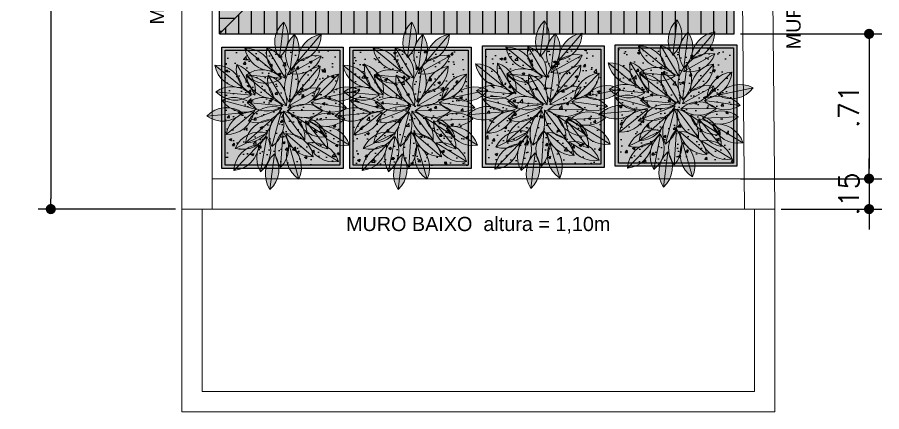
# Model space of a CAD drawing. Header units: millimetres. Extents: x -4763 to 645, y -25 to 217.
# Drawn here: x -38.91 to -34.637, y 45.941 to 47.888 of the extents above; entities that cross this region are included whole.
import ezdxf

# ---------------------------------------------------------------- set-up
doc = ezdxf.new("R2010")
doc.units = ezdxf.units.MM
doc.header["$LTSCALE"] = 0.5
doc.header["$PDMODE"] = 3
for name, color, linetype in [('AI-Hatch mob', 254, 'Continuous'), ('AI-Mob', 2, 'Continuous'), ('AI-Paisagismo', 95, 'Continuous'), ('AI-Produção', 1, 'Continuous')]:
    doc.layers.add(name, color=color, linetype=linetype)
for name, color, linetype, lineweight in [('Alvenaria-baixa', 3, 'Continuous', 20), ('ARQ cota externa', 1, 'Continuous', 15), ('ARQ VISTA 1', 1, 'Continuous', 15)]:
    doc.layers.add(name, color=color, linetype=linetype, lineweight=lineweight)
doc.styles.add('arial 7', font='arial.ttf', dxfattribs={"height": 0.07})
doc.styles.add('RS50', font='romans.shx', dxfattribs={"height": 0.1})
doc.dimstyles.new('Cota 50', dxfattribs={"dimscale": 0.05, "dimtxt": 0.1, "dimasz": 1, "dimexe": 1.25, "dimexo": 0.625, "dimgap": 1, "dimtad": 1, "dimzin": 4, "dimdsep": 46, "dimtxsty": 'RS50', "dimblk": 'DOT', "dimcen": 0.1, "dimclrd": 256, "dimclre": 256, "dimclrt": 256, "dimadec": 0, "dimazin": 0, "dimtfac": 1, "dimtix": 1, "dimtmove": 0, "dimatfit": 3, "dimldrblk": 'DOT', "dimfxl": 1.25, "dimarcsym": 0})

# ---------------------------------------------------------------- blocks, each defined once
blk = doc.blocks.new('*U67')
at = {"layer": 'AI-Hatch mob'}
h = blk.add_hatch(color=254, dxfattribs=at)
h.paths.add_polyline_path([(0.8, 0.8), (0, 0), (0, 2.4123), (0.8, 2.4123)])
h.paths.add_polyline_path([(0, 0), (2.5453, 0), (2.5453, 0.8), (0.8, 0.8)])
at = {"layer": 'AI-Hatch mob', "true_color": 0xa79e70}
h = blk.add_hatch(dxfattribs=at)
h.set_pattern_fill('ANSI31', color=33, scale=0.02, angle=135, style=0)
h.set_pattern_definition([(180, (0, -2.027704), (-7e-18, -0.0635), [])])
h.paths.add_polyline_path([(0.8, 0.8), (0, 0), (0, 2.4123), (0.8, 2.4123)])
h = blk.add_hatch(dxfattribs=at)
h.set_pattern_fill('ANSI31', color=33, scale=0.02, angle=45, style=0)
h.set_pattern_definition([(90, (-0.7947, 0), (-0.0635, 7e-18), [])])
h.paths.add_polyline_path([(0, 0), (2.5453, 0), (2.5453, 0.8), (0.8, 0.8)])
for points in [[(0.8, 0.8), (0, 0), (0, 2.4123), (0.8, 2.4123)], [(0, 0), (2.5453, 0), (2.5453, 0.8), (0.8, 0.8)]]:
    blk.add_lwpolyline(points, close=True)
blk = doc.blocks.new('VASO QUADRADO 50CM - FOLHAGEM - PLANTA')
at = {"layer": 'AI-Hatch mob', "ltscale": 3, "true_color": 0xd9c8a0}
h = blk.add_hatch(color=9, dxfattribs=at)
h.dxf.hatch_style = 1
h.paths.add_polyline_path([(0, 0), (0.5, 0), (0.5, -0.5), (0, -0.5)])
h.paths.add_polyline_path([(0.0133, -0.0133), (0.4867, -0.0133), (0.4867, -0.4867), (0.0133, -0.4867)], flags=16)
at = {"layer": 'AI-Hatch mob', "ltscale": 3}
h = blk.add_hatch(color=255, dxfattribs=at)
h.dxf.hatch_style = 1
h.paths.add_polyline_path([(0.0133, -0.0133), (0.4867, -0.0133), (0.4867, -0.4867), (0.0133, -0.4867)])
at = {"layer": 'AI-Hatch mob', "ltscale": 3, "true_color": 0xa0784b}
h = blk.add_hatch(dxfattribs=at)
h.set_pattern_fill('AR-CONC,_O', color=35, scale=0.0006)
h.set_pattern_definition([(50, (0.01333, -0.48667), (0.109311, -0.009563), [0.01143, -0.12573]), (355, (0.01333, -0.48667), (-0.021146, 0.114634), [0.009144, -0.100584]), (100.451, (0.02244, -0.48746), (0.088166, 0.10507), [0.009714, -0.106854]), (46.184, (0.01333, -0.45619), (0.162647, -0.025225), [0.017145, -0.188595]), (96.636, (0.02689, -0.45829), (0.142443, 0.148455), [0.01457, -0.16028]), (351.184, (0.01333, -0.45619), (0.142443, 0.148455), [0.013716, -0.150876]), (21, (0.02857, -0.46381), (0.090969, -0.061359), [0.01143, -0.12573]), (326, (0.02857, -0.46381), (0.037081, 0.110513), [0.009144, -0.100584]), (71.451, (0.03615, -0.46892), (0.12805, 0.049154), [0.009714, -0.106854]), (37.5, (0.013333, -0.486667), (0.0018532, 0.050733), [0, -0.099365, 0, -0.102108, 0, -0.100965]), (7.5, (0.013333, -0.486667), (0.040092, 0.0601083), [0, -0.058217, 0, -0.097079, 0, -0.038481]), (327.5, (-0.02065, -0.486667), (0.0813544, -0.0034372), [0, -0.0381, 0, -0.118872, 0, -0.157734]), (317.5, (-0.03589, -0.48667), (0.0888775, 0.015256), [0, -0.04953, 0, -0.078943, 0, -0.112014])])
h.paths.add_polyline_path([(0.0133, -0.0133), (0.4867, -0.0133), (0.4867, -0.4867), (0.0133, -0.4867)])
at = {"layer": 'AI-Paisagismo', "ltscale": 0.2, "true_color": 0xbad0ae}
h = blk.add_hatch(color=9, dxfattribs=at)
h.paths.add_polyline_path([(0.3832, -0.3935, -0.100924), (0.4262, -0.406), (0.3967, -0.3692, -0.107227), (0.3527, -0.351, 0.118109)])
h.paths.add_polyline_path([(0.3967, -0.3692), (0.3589, -0.3222), (0.3445, -0.3129, 0.087525), (0.3527, -0.351, 0.107227)])
h.paths.add_polyline_path([(0.3589, -0.3222), (0.3967, -0.3692, 0.064546), (0.4255, -0.3707, -0.032948), (0.416, -0.3594)])
h.paths.add_polyline_path([(0.4262, -0.406, -0.027539), (0.4368, -0.4124, 0.086339), (0.4294, -0.3746, -0.012349), (0.4255, -0.3707, -0.064546), (0.3967, -0.3692)])
h.paths.add_polyline_path([(0.3445, -0.3044), (0.3589, -0.3222), (0.416, -0.3594, -0.066451), (0.4018, -0.3333, 0.145969)])
h.paths.add_polyline_path([(0.416, -0.3594), (0.4255, -0.3656, 0.089851), (0.4018, -0.3333, 0.066451)], flags=17)
h.paths.add_polyline_path([(0.4477, -0.1851, -0.037664), (0.4349, -0.196, 0.035548), (0.4244, -0.208), (0.5685, -0.1776, 0.292569)])
h.paths.add_polyline_path([(0.4807, -0.1121, 0.246734), (0.3925, -0.1679, -0.029114), (0.4054, -0.1698, -0.113678), (0.3781, -0.2122, 0.011443), (0.3777, -0.2173)])
h.paths.add_polyline_path([(0.2775, -0.2267, 0.13858), (0.3101, -0.1751, -0.037664), (0.3136, -0.1586, 0.105439), (0.3102, -0.1119, -0.041246), (0.2917, -0.1113)])
h.paths.add_polyline_path([(0.2596, -0.1808, -0.057882), (0.2664, -0.2058, 0.052734), (0.2775, -0.2267), (0.2917, -0.1113, -0.023279), (0.2814, -0.1096, -0.066795), (0.2952, -0.0831), (0.2955, -0.0805, 0.000892), (0.2952, -0.0808, -0.0418), (0.2824, -0.0945, 0.207539)])
h.paths.add_polyline_path([(0.1905, -0.1161, -0.049357), (0.2107, -0.125), (0.2466, -0.1284, 0.13858), (0.194, -0.0973, -0.037664), (0.1774, -0.0942, 0.149564), (0.1129, -0.1066, -0.027478), (0.1203, -0.1165), (0.1895, -0.123, -0.015627)])
h.paths.add_polyline_path([(0.2296, -0.1384, -0.050359), (0.2084, -0.1461), (0.266, -0.2425, 0.082276), (0.2664, -0.2058, -0.057882), (0.2596, -0.1808, 0.117388)])
h.paths.add_polyline_path([(-0.0291, -0.0744), (0.0854, -0.1671, 0.013297), (0.0842, -0.1613, -0.112104), (0.0625, -0.1165, 0.237174)])
h.paths.add_polyline_path([(0.122, -0.1976, 0.13858), (0.0694, -0.1665, -0.037664), (0.0528, -0.1635, 0.184508), (-0.0246, -0.1839)])
h.paths.add_polyline_path([(0.08, -0.2673, 0.145969), (0.1433, -0.2568), (0.001, -0.2188, 0.101569), (0.0333, -0.2504, -0.112104)])
h.paths.add_polyline_path([(0.1324, -0.267, 0.13858), (0.0731, -0.2814, -0.037664), (0.0591, -0.2908, 0.184508), (0.0178, -0.3594)])
h.paths.add_polyline_path([(0.1525, -0.402, 0.013297), (0.1465, -0.4027, -0.112104), (0.1001, -0.4202, 0.237174), (0.0499, -0.5077)])
h.paths.add_polyline_path([(0.1593, -0.5131, 0.373899), (0.1861, -0.3683)])
h.paths.add_polyline_path([(0.2338, -0.4819, -0.081539), (0.2213, -0.4477, 0.020331), (0.2165, -0.44), (0.1985, -0.5861, 0.261869)])
h.paths.add_polyline_path([(0.2552, 0.1026), (0.2379, -0.0378, -0.00833), (0.2402, -0.0407, 0.363417)])
h.paths.add_polyline_path([(0.3183, -0.0266, -0.037664), (0.3147, -0.0431, 0.035548), (0.3137, -0.059), (0.4097, 0.0526, 0.292569)])
h.paths.add_polyline_path([(0.2444, -0.2665), (0.2064, -0.4088, 0.052926), (0.2245, -0.3935, -0.116314), (0.2507, -0.3492, 0.191422)])
h = blk.add_hatch(color=9, dxfattribs=at)
h.paths.add_polyline_path([(0.2668, -0.4568, -0.112104), (0.2746, -0.4077, 0.145969), (0.2523, -0.3475), (0.242, -0.4944, 0.101569)])
h.paths.add_polyline_path([(0.2746, -0.4077, 0.112104), (0.2668, -0.4568, 0.112104)])
h.paths.add_polyline_path([(0.1819, -0.2081, -0.037664), (0.1985, -0.2112, 0.035548), (0.2144, -0.2118), (0.1342, -0.1467, -0.087651), (0.1384, -0.1856, 0.110582)])
h.paths.add_polyline_path([(0.2144, -0.2118, 0.013297), (0.2133, -0.2059, -0.112104), (0.1916, -0.1612, 0.035794), (0.1807, -0.1494, -0.11517), (0.1311, -0.1376, -0.021504), (0.1342, -0.1467)])
h.paths.add_polyline_path([(0.1807, -0.1494, 0.147191), (0.1228, -0.1206, -0.042163), (0.1311, -0.1376, 0.11517)])
h.paths.add_polyline_path([(0.1384, -0.1856, 0.087651), (0.1342, -0.1467), (0.1, -0.1191, 0.176284)])
h.paths.add_polyline_path([(0.1342, -0.1467, 0.021504), (0.1311, -0.1376, -0.072842), (0.1044, -0.119, 0.009714), (0.1, -0.1191)], flags=17)
h.paths.add_polyline_path([(0.1311, -0.1376, 0.042163), (0.1228, -0.1206, 0.04126), (0.1044, -0.119, 0.072842)], flags=16)
h.paths.add_polyline_path([(0.4165, -0.2616, 0.000542), (0.4163, -0.2614, -0.092666), (0.3805, -0.241, 0.082722), (0.3442, -0.2348, -0.102665), (0.2995, -0.2439, 0.080192), (0.2693, -0.2631)])
h.paths.add_polyline_path([(0.5138, -0.2498), (0.3681, -0.2287, 0.039127), (0.3805, -0.241, -0.092666), (0.4163, -0.2614, 0.23024)])
h.paths.add_polyline_path([(0.3442, -0.2348, 0.091661), (0.3781, -0.2122, -0.073166), (0.3862, -0.1805), (0.2768, -0.2416, 0.050945), (0.2995, -0.2439, -0.102665)])
h.paths.add_polyline_path([(0.5064, -0.2959, 0.351124), (0.3661, -0.2966, -0.02721), (0.3772, -0.3018)])
h.paths.add_polyline_path([(0.5259, -0.4037), (0.4177, -0.3385, -0.077877), (0.4323, -0.37, -0.010134), (0.4278, -0.3705, -0.009879), (0.4294, -0.3746, 0.237174)])
h.paths.add_polyline_path([(0.5064, -0.2959), (0.3772, -0.3018, -0.083912), (0.4068, -0.3246, 0.020047), (0.4157, -0.3261, -0.037664), (0.4325, -0.3268, 0.184508)])
h.paths.add_polyline_path([(0.4477, -0.1851, 0.184508), (0.4807, -0.1121), (0.3777, -0.2173, 0.13858), (0.4349, -0.196, -0.037664)])
h.paths.add_polyline_path([(0.2821, -0.0948), (0.3002, 0.0514, 0.373899)])
h.paths.add_polyline_path([(0.2396, -0.2495, 0.0303), (0.2511, -0.2422), (0.1175, -0.2297, -0.076843), (0.1415, -0.2542, 0.032497), (0.1552, -0.2591, -0.196395)])
h.paths.add_polyline_path([(0.1459, -0.4341, -0.037664), (0.1505, -0.4178, 0.035548), (0.1525, -0.402), (0.0499, -0.5077, 0.292569)])
h.paths.add_polyline_path([(0.1861, -0.3683, 0.13858), (0.1505, -0.4178, -0.037664), (0.1459, -0.4341, 0.184508), (0.1593, -0.5131)])
h.paths.add_polyline_path([(0.2338, -0.4819, 0.033376), (0.242, -0.4944), (0.2523, -0.3475, 0.005161), (0.2507, -0.3492, -0.116314), (0.2245, -0.3935, 0.122739), (0.2213, -0.4477, -0.081539)])
h.paths.add_polyline_path([(0.2966, -0.3605, -0.098961), (0.3357, -0.3806, 0.015851), (0.3426, -0.3823), (0.2544, -0.2644, 0.248234)])
h.paths.add_polyline_path([(0.3768, -0.4514), (0.2644, -0.3563, 0.13858), (0.2897, -0.4118, -0.037664), (0.3016, -0.4238, 0.184508)])
h.paths.add_polyline_path([(0.3179, -0.5437), (0.277, -0.4022, 0.013297), (0.2746, -0.4077, -0.112104), (0.2668, -0.4568, 0.237174)])
h.paths.add_polyline_path([(0.0883, -0.214, 0.084119), (0.122, -0.1976), (-0.0246, -0.1839, 0.116397), (0.0186, -0.212, -0.159337)])
h.paths.add_polyline_path([(0.1369, -0.1979, 0.027658), (0.1384, -0.1856, -0.176284), (0.1, -0.1191, -0.009714), (0.1044, -0.119, -0.013792), (0.1, -0.1146, -0.034005), (0.1129, -0.1066, 0.141882), (0.0614, -0.0714)])
h.paths.add_polyline_path([(0.4097, 0.0526), (0.3137, -0.059, 0.013297), (0.3195, -0.058, -0.112104), (0.3649, -0.0377, 0.237174)])
h.paths.add_polyline_path([(0.2693, -0.2631, 0.13858), (0.3248, -0.2886, -0.037664), (0.3416, -0.2899, 0.184508), (0.4165, -0.2616)])
h.paths.add_polyline_path([(0.4051, -0.0793, 0.078558), (0.3716, -0.0897, -0.045693), (0.3541, -0.1004, 0.161962), (0.3136, -0.1586, -0.037664), (0.3101, -0.1751, 0.035548), (0.309, -0.191)])
h.paths.add_polyline_path([(0.2281, -0.0272, -0.032175), (0.2379, -0.0378), (0.2552, 0.1026, 0.327072)])
h.paths.add_polyline_path([(0.2088, -0.092, 0.145969), (0.2615, -0.1286), (0.186, -0.0022, 0.101569), (0.1871, -0.0473, -0.112104)])
h.paths.add_polyline_path([(0.0528, -0.1635, -0.037664), (0.0694, -0.1665, 0.035548), (0.0854, -0.1671), (-0.0291, -0.0744, 0.292569)])
h.paths.add_polyline_path([(0.1992, -0.329, 0.184508), (0.2064, -0.4088), (0.2444, -0.2665, 0.13858), (0.205, -0.3131, -0.037664)])
h.paths.add_polyline_path([(0.2133, -0.2059, 0.145969), (0.266, -0.2425), (0.2084, -0.1461, -0.042676), (0.1895, -0.1491, 0.027376), (0.1916, -0.1612, -0.112104)])
h.paths.add_polyline_path([(0.1895, -0.1491, 0.042676), (0.2084, -0.1461), (0.1949, -0.1235), (0.1895, -0.123, 0.058293)])
h.paths.add_polyline_path([(0.1985, -0.5861), (0.2165, -0.44, 0.373899)])
h.paths.add_polyline_path([(0.0178, -0.3594, 0.26673), (0.1167, -0.3074, -0.016018), (0.1099, -0.3052, -0.075418), (0.1299, -0.2781, 0.02535), (0.1324, -0.267)])
h.paths.add_polyline_path([(0.5685, -0.1776), (0.4244, -0.208, 0.013297), (0.4297, -0.2108, -0.112104), (0.4781, -0.2222, 0.237174)])
h.paths.add_polyline_path([(0.4807, -0.4708), (0.3546, -0.3948, 0.024471), (0.3585, -0.4051, -0.047495), (0.3688, -0.4237, 0.293931)])
at = {"layer": 'AI-Paisagismo', "ltscale": 0.2, "true_color": 0x8ba362}
h = blk.add_hatch(color=65, dxfattribs=at)
h.paths.add_polyline_path([(0.2472, -0.2519, 0.017778), (0.2396, -0.2495, -0.196395), (0.1552, -0.2591, 0.070946), (0.1299, -0.2781, -0.055525), (0.1204, -0.3011)])
h.paths.add_polyline_path([(0.2396, -0.2495, 0.196395), (0.1552, -0.2591, 0.196395)])
h.paths.add_polyline_path([(0.1204, -0.3011, 0.055525), (0.1299, -0.2781, 0.075418), (0.1099, -0.3052)])
h.paths.add_polyline_path([(0.1488, -0.3499, 0.09614), (0.1076, -0.3615, 0.07807), (0.0977, -0.3948)])
h.paths.add_polyline_path([(0.1369, -0.1979), (0.0614, -0.0714, 0.101569), (0.0625, -0.1165, -0.112104), (0.0842, -0.1613, 0.145969)])
h.paths.add_polyline_path([(0.0842, -0.1613, 0.112104), (0.0625, -0.1165, 0.112104)], flags=17)
h.paths.add_polyline_path([(0.1774, -0.0942, -0.037664), (0.194, -0.0973, 0.035548), (0.21, -0.0979), (0.0956, -0.0052, 0.292569)])
h.paths.add_polyline_path([(0.5259, -0.4037, 0.292569), (0.4325, -0.3268, -0.037664), (0.4157, -0.3261, 0.016032), (0.4085, -0.3265, -0.033593), (0.4177, -0.3385)])
h.paths.add_polyline_path([(0.0849, -0.2707, 0.013297), (0.08, -0.2673, -0.112104), (0.0333, -0.2504, 0.237174), (-0.0617, -0.284)])
h.paths.add_polyline_path([(0.2511, -0.2422, 0.13858), (0.1985, -0.2112, -0.037664), (0.1819, -0.2081, 0.168768), (0.1101, -0.2247, -0.019831), (0.1175, -0.2297)])
h.paths.add_polyline_path([(0.2615, -0.1286, 0.210359), (0.2402, -0.0407, -0.009228), (0.2372, -0.0436, -0.041724), (0.2281, -0.0272, 0.110421), (0.186, -0.0022)])
h.paths.add_polyline_path([(0.3541, -0.1004, -0.045693), (0.3716, -0.0897, 0.146864), (0.41, -0.0379), (0.3046, -0.0967, -0.036073), (0.3102, -0.1119, 0.102179)])
h.paths.add_polyline_path([(0.3102, -0.1119, 0.036073), (0.3046, -0.0967), (0.2927, -0.1033), (0.2917, -0.1113, 0.041246)])
h.paths.add_polyline_path([(0.3046, -0.0967, 0.038366), (0.2963, -0.0817, 0.004087), (0.2952, -0.0831), (0.2927, -0.1033)])
h.paths.add_polyline_path([(0.2927, -0.1033), (0.2952, -0.0831, 0.066795), (0.2814, -0.1096)])
h.paths.add_polyline_path([(0.2917, -0.1113), (0.2927, -0.1033), (0.2814, -0.1096, 0.023279)])
h.paths.add_polyline_path([(0.4368, -0.4124, -0.015098), (0.4368, -0.4192, -0.134782), (0.3832, -0.3935, 0.063918), (0.3546, -0.3948), (0.4807, -0.4708, 0.167395)])
h.paths.add_polyline_path([(0.3357, -0.3806, -0.098961), (0.2966, -0.3605, 0.072737), (0.2644, -0.3563), (0.3768, -0.4514, 0.064427), (0.3688, -0.4237, -0.047495), (0.3585, -0.4051, 0.074899)])
h.paths.add_polyline_path([(0.3179, -0.5437, 0.292569), (0.3016, -0.4238, -0.037664), (0.2897, -0.4118, 0.035548), (0.277, -0.4022)])
h.paths.add_polyline_path([(0.3426, -0.3823, 0.101569), (0.3368, -0.3376, -0.112104), (0.3107, -0.2953, 0.145969), (0.2544, -0.2644)])
h.paths.add_polyline_path([(0.3862, -0.1805, -0.031435), (0.3925, -0.1679, 0.072241), (0.3603, -0.1696, -0.112104), (0.3149, -0.1899, 0.145969), (0.2768, -0.2416)])
h.paths.add_polyline_path([(0.4051, -0.0793), (0.309, -0.191, 0.013297), (0.3149, -0.1899, -0.112104), (0.3603, -0.1696, 0.237174)])
h.paths.add_polyline_path([(0.3195, -0.058, 0.074298), (0.2963, -0.0817, -0.038366), (0.3046, -0.0967), (0.41, -0.0379, 0.101569), (0.3649, -0.0377, -0.112104)])
h.paths.add_polyline_path([(0.2821, -0.0948, 0.000892), (0.2824, -0.0945, -0.0418), (0.2952, -0.0808, 0.095322), (0.3147, -0.0431, -0.037664), (0.3183, -0.0266, 0.184508), (0.3002, 0.0514)])
h.paths.add_polyline_path([(0.21, -0.0979, 0.013297), (0.2088, -0.092, -0.112104), (0.1871, -0.0473, 0.237174), (0.0956, -0.0052)])
h.paths.add_polyline_path([(0.1895, -0.123), (0.1203, -0.1165, -0.010676), (0.1228, -0.1206, -0.147191), (0.1807, -0.1494, 0.01957), (0.1895, -0.1491, -0.058293)])
h.paths.add_polyline_path([(0.1433, -0.2568, 0.007056), (0.1415, -0.2542, -0.101448), (0.1045, -0.2285, -0.015264), (0.1101, -0.2247, 0.054303), (0.0883, -0.214, -0.159337), (0.0186, -0.212, 0.041995), (0.001, -0.2188)])
h.paths.add_polyline_path([(0.0591, -0.2908, -0.037664), (0.0731, -0.2814, 0.035548), (0.0849, -0.2707), (-0.0617, -0.284, 0.292569)])
h.paths.add_polyline_path([(0.1204, -0.3011, -0.016331), (0.1167, -0.3074, 0.085412), (0.1546, -0.3116, -0.112104), (0.2023, -0.2977, 0.145969), (0.2472, -0.2519)])
h.paths.add_polyline_path([(0.055, -0.4173), (0.1019, -0.3947, -0.009389), (0.0977, -0.3948, -0.07807), (0.1076, -0.3615, 0.176242)])
h.paths.add_polyline_path([(0.1488, -0.3499, -0.080697), (0.1847, -0.3527, 0.062104), (0.1992, -0.329, -0.037664), (0.205, -0.3131, 0.035548), (0.2082, -0.2975)], flags=17)
h.paths.add_polyline_path([(0.1076, -0.3615, -0.09614), (0.1488, -0.3499), (0.2082, -0.2975, 0.013297), (0.2023, -0.2977, -0.112104), (0.1546, -0.3116, 0.156211)])
h.paths.add_polyline_path([(0.1815, -0.3564, 0.010904), (0.1847, -0.3527, 0.080697), (0.1488, -0.3499), (0.0977, -0.3948, 0.009389), (0.1019, -0.3947)])
h.paths.add_polyline_path([(0.1019, -0.3947, 0.205115), (0.1815, -0.3564)], flags=17)
h.paths.add_polyline_path([(0.1019, -0.3947), (0.055, -0.4173, 0.101569), (0.1001, -0.4202, -0.112104), (0.1465, -0.4027, 0.145969), (0.1877, -0.3535), (0.1815, -0.3564, -0.205115)])
h.paths.add_polyline_path([(0.3089, -0.2896, 0.013297), (0.3107, -0.2953, -0.112104), (0.3368, -0.3376, 0.046441), (0.3527, -0.351, -0.087525), (0.3445, -0.3129)])
h.paths.add_polyline_path([(0.3248, -0.2886, 0.035548), (0.3089, -0.2896), (0.3445, -0.3129, -0.018965), (0.3445, -0.3044, -0.145969), (0.4018, -0.3333, -0.013297), (0.3998, -0.3277, -0.019506), (0.4085, -0.3265, 0.005654), (0.4068, -0.3246, -0.118205), (0.3593, -0.3026, -0.020132), (0.3661, -0.2966, 0.056814), (0.3416, -0.2899, -0.037664)])
h.paths.add_polyline_path([(0.5138, -0.2498, 0.101569), (0.4781, -0.2222, -0.112104), (0.4297, -0.2108, 0.145969), (0.3681, -0.2287)])
for points in [[(0, 0), (0.5, 0), (0.5, -0.5), (0, -0.5), (0, 0)], [(0.0133, -0.0133), (0.4867, -0.0133), (0.4867, -0.4867), (0.0133, -0.4867), (0.0133, -0.0133)]]:
    blk.add_lwpolyline(points)
at = {"layer": 'AI-Paisagismo', "color": 67, "lineweight": 15, "ltscale": 0.2, "true_color": 0x6a7f57}
for p, q in [((0.2372, -0.0436), (0.2552, 0.1026)), ((0.2821, -0.0948), (0.3002, 0.0514)), ((0.3137, -0.059), (0.4097, 0.0526)), ((0.21, -0.0979), (0.0956, -0.0052)), ((0.2615, -0.1286), (0.186, -0.0022)), ((0.2814, -0.1096), (0.41, -0.0379)), ((0.0854, -0.1671), (-0.0291, -0.0744)), ((0.1369, -0.1979), (0.0614, -0.0714)), ((0.2775, -0.2267), (0.2955, -0.0805)), ((0.309, -0.191), (0.4051, -0.0793)), ((0.2466, -0.1284), (0.1, -0.1146)), ((0.2144, -0.2118), (0.1, -0.1191)), ((0.266, -0.2425), (0.1905, -0.1161)), ((0.3777, -0.2173), (0.4807, -0.1121)), ((0.2768, -0.2416), (0.4054, -0.1698)), ((0.4244, -0.208), (0.5685, -0.1776)), ((0.122, -0.1976), (-0.0246, -0.1839)), ((0.1433, -0.2568), (0.001, -0.2188)), ((0.2511, -0.2422), (0.1045, -0.2285)), ((0.3681, -0.2287), (0.5138, -0.2498)), ((0.0849, -0.2707), (-0.0617, -0.284)), ((0.1324, -0.267), (0.0178, -0.3594)), ((0.2472, -0.2519), (0.1099, -0.3052)), ((0.2444, -0.2665), (0.2064, -0.4088)), ((0.2544, -0.2644), (0.3426, -0.3823)), ((0.2693, -0.2631), (0.4165, -0.2616)), ((0.2082, -0.2975), (0.0977, -0.3948)), ((0.3089, -0.2896), (0.4323, -0.37)), ((0.3445, -0.3044), (0.4368, -0.4192)), ((0.3593, -0.3026), (0.5064, -0.2959)), ((0.1877, -0.3535), (0.055, -0.4173)), ((0.2523, -0.3475), (0.242, -0.4944)), ((0.3998, -0.3277), (0.5259, -0.4037)), ((0.1861, -0.3683), (0.1593, -0.5131)), ((0.2644, -0.3563), (0.3768, -0.4514)), ((0.1525, -0.402), (0.0499, -0.5077)), ((0.277, -0.4022), (0.3179, -0.5437)), ((0.3546, -0.3948), (0.4807, -0.4708)), ((0.1985, -0.5861), (0.2165, -0.44))]:
    blk.add_line(p, q, dxfattribs=at)
for centre, start, end in [((0.3303, 0.0192), 131.9729, 213.9758), ((0.1621, 0.0399), 311.9729, 33.9758), ((0.3752, -0.032), 131.9729, 213.9758), ((0.2071, -0.0113), 311.9729, 33.9758), ((0.2975, 0.052), 278.3008, 0.3037), ((0.4259, -0.0584), 98.3008, 180.3037), ((0.0994, -0.1174), 9.9875, 91.9904), ((0.2061, 0.0143), 189.9875, 271.9904), ((0.2965, -0.022), 169.8363, 251.8392), ((0.151, -0.1088), 349.8363, 71.8392), ((0.387, -0.1477), 78.1496, 160.1525), ((0.3045, 0.0002), 258.1496, 340.1525), ((-0.0252, -0.1866), 9.9875, 91.9904), ((0.0815, -0.055), 189.9875, 271.9904), ((0.1718, -0.0912), 169.8363, 251.8392), ((0.0264, -0.1781), 349.8363, 71.8392), ((0.1654, -0.2058), 43.6596, 125.6625), ((0.3706, -0.164), 131.9729, 213.9758), ((0.2024, -0.1432), 311.9729, 33.9758), ((0.2928, -0.0799), 278.3008, 0.3037), ((0.4213, -0.1904), 98.3008, 180.3037), ((0.1812, -0.0372), 223.6596, 305.6625), ((0.1039, -0.2312), 9.9875, 91.9904), ((0.2105, -0.0996), 189.9875, 271.9904), ((0.3009, -0.1359), 169.8363, 251.8392), ((0.1555, -0.2227), 349.8363, 71.8392), ((0.3687, -0.1054), 274.5836, 356.5865), ((0.4897, -0.224), 94.5836, 176.5865), ((0.0408, -0.2751), 43.6596, 125.6625), ((0.3823, -0.2797), 78.1496, 160.1525), ((0.2998, -0.1317), 258.1496, 340.1525), ((0.5139, -0.2757), 60.9115, 142.9144), ((0.479, -0.11), 240.9115, 322.9144), ((0.0566, -0.1064), 223.6596, 305.6625), ((0.0503, -0.3197), 34.0452, 116.0481), ((0.1699, -0.3197), 43.6596, 125.6625), ((0.4288, -0.323), 40.7603, 122.7632), ((0.094, -0.156), 214.0452, 296.0481), ((0.1856, -0.151), 223.6596, 305.6625), ((0.2092, -0.3575), 70.2015, 152.2044), ((0.3438, -0.347), 49.5987, 131.6016), ((0.4531, -0.1554), 220.7603, 302.7632), ((0.0193, -0.3617), 54.1964, 136.1993), ((0.0039, -0.193), 234.1964, 316.1993), ((0.1283, -0.3791), 87.8685, 169.8714), ((0.022, -0.2473), 267.8685, 349.8714), ((0.1479, -0.1996), 250.2015, 332.2044), ((0.3072, -0.3595), 124.0248, 206.0277), ((0.1436, -0.3158), 304.0248, 26.0277), ((0.3664, -0.2727), 175.7754, 257.7783), ((0.2307, -0.3741), 355.7754, 77.7783), ((0.342, -0.1777), 229.5987, 311.6016), ((0.4367, -0.3839), 51.5938, 133.5967), ((0.2089, -0.4098), 90.3527, 172.3556), ((0.097, -0.2826), 270.3527, 352.3556), ((0.3243, -0.4008), 15.9266, 97.9295), ((0.4168, -0.2588), 195.9266, 277.9295), ((0.4567, -0.3087), 177.7705, 259.7734), ((0.3246, -0.4148), 357.7705, 79.7734), ((0.429, -0.2146), 231.5938, 313.5967), ((0.1581, -0.4617), 74.6859, 156.6887), ((0.0847, -0.3091), 254.6859, 336.6887), ((0.3316, -0.4269), 134.9605, 216.9634), ((0.1626, -0.415), 314.9605, 36.9634), ((0.4192, -0.4382), 17.9217, 99.9246), ((0.5066, -0.2932), 197.9217, 279.9246), ((0.256, -0.4561), 128.5091, 210.512), ((0.0894, -0.4252), 308.5091, 30.512), ((0.3753, -0.3391), 188.7838, 270.7867), ((0.2659, -0.4685), 8.7838, 90.7867), ((0.1619, -0.5138), 94.837, 176.8399), ((0.0404, -0.3958), 274.837, 356.8399), ((0.3788, -0.4494), 155.1117, 237.1146), ((0.2161, -0.4964), 335.1117, 57.1146), ((0.374, -0.5054), 17.9217, 99.9246), ((0.4614, -0.3603), 197.9217, 279.9246), ((0.2916, -0.5234), 131.9729, 213.9758), ((0.1235, -0.5027), 311.9729, 33.9758)]:
    blk.add_arc(centre, 0.1122, start, end, dxfattribs=at)
blk = doc.blocks.new('_Dot')
at = {"color": 0, "linetype": 'ByBlock', "lineweight": -2}
blk.add_line((-0.5, 0), (-1, 0), dxfattribs=at)
at = {"color": 0, "linetype": 'ByBlock', "const_width": 0.5}
blk.add_lwpolyline([(-0.25, 0, 1), (0.25, 0, 1)], format="xyb", close=True, dxfattribs=at)
blk = doc.blocks.new('*D129')
at = {"layer": 'ARQ cota externa', "lineweight": -2, "transparency": 16777216}
for p, q in [((-38.3468, 50.341), (-38.8066, 50.341)), ((-38.7441, 50.291), (-38.7441, 46.991)), ((-38.1268, 46.941), (-38.8066, 46.941))]:
    blk.add_line(p, q, dxfattribs=at)
at = {"layer": 'DEFPOINTS', "color": 0, "transparency": 16777216}
for p in [(-38.3156, 50.341), (-38.7441, 46.941), (-38.0956, 46.941)]:
    blk.add_point(p, dxfattribs=at)
at = {"layer": 'ARQ cota externa', "lineweight": -2, "transparency": 16777216, "xscale": 0.05, "yscale": 0.05, "zscale": 0.05}
for p, rotation in [((-38.7441, 50.341), 90), ((-38.7441, 46.941), 270)]:
    blk.add_blockref('_Dot', p, dxfattribs=dict(at, rotation=rotation))
at = {"layer": 'ARQ cota externa', "transparency": 16777216, "insert": (-38.8441, 48.641), "char_height": 0.1, "attachment_point": 5, "rotation": 90, "style": 'RS50'}
blk.add_mtext('3.40', dxfattribs=at)
blk = doc.blocks.new('*D130')
at = {"layer": 'ARQ cota externa', "lineweight": -2, "transparency": 16777216}
for p, q in [((-35.3341, 47.806), (-34.6366, 47.806)), ((-34.6991, 47.756), (-34.6991, 47.141)), ((-35.3341, 47.091), (-34.6366, 47.091))]:
    blk.add_line(p, q, dxfattribs=at)
at = {"layer": 'DEFPOINTS', "color": 0, "transparency": 16777216}
for p in [(-35.3653, 47.806), (-35.3653, 47.091), (-34.6991, 47.091)]:
    blk.add_point(p, dxfattribs=at)
at = {"layer": 'ARQ cota externa', "lineweight": -2, "transparency": 16777216, "xscale": 0.05, "yscale": 0.05, "zscale": 0.05}
for p, rotation in [((-34.6991, 47.806), 90), ((-34.6991, 47.091), 270)]:
    blk.add_blockref('_Dot', p, dxfattribs=dict(at, rotation=rotation))
at = {"layer": 'ARQ cota externa', "transparency": 16777216, "insert": (-34.7991, 47.4485), "char_height": 0.1, "attachment_point": 5, "rotation": 90, "style": 'RS50'}
blk.add_mtext('.71', dxfattribs=at)
blk = doc.blocks.new('*D131')
at = {"layer": 'ARQ cota externa', "lineweight": -2, "transparency": 16777216}
for p, q in [((-34.6991, 47.141), (-34.6991, 47.191)), ((-35.3341, 47.091), (-34.6366, 47.091)), ((-34.6991, 47.091), (-34.6991, 46.941)), ((-35.1343, 46.941), (-34.6366, 46.941)), ((-34.6991, 46.891), (-34.6991, 46.841))]:
    blk.add_line(p, q, dxfattribs=at)
at = {"layer": 'DEFPOINTS', "color": 0, "transparency": 16777216}
for p in [(-35.3653, 47.091), (-35.1656, 46.941), (-34.6991, 46.941)]:
    blk.add_point(p, dxfattribs=at)
at = {"layer": 'ARQ cota externa', "lineweight": -2, "transparency": 16777216, "xscale": 0.05, "yscale": 0.05, "zscale": 0.05}
for p, rotation in [((-34.6991, 47.091), 270), ((-34.6991, 46.941), 90)]:
    blk.add_blockref('_Dot', p, dxfattribs=dict(at, rotation=rotation))
at = {"layer": 'ARQ cota externa', "transparency": 16777216, "insert": (-34.7991, 47.016), "char_height": 0.1, "attachment_point": 5, "rotation": 90, "style": 'RS50'}
blk.add_mtext('.15', dxfattribs=at)

msp = doc.modelspace()

# ---------------------------------------------------------------- linework, layer by layer
at = {"layer": 'Alvenaria-baixa'}
for p, q in [((-38.09556, 46.94101), (-38.09556, 50.34101)), ((-37.94556, 46.94101), (-37.94556, 50.34101)), ((-35.31556, 46.94101), (-35.3473, 50.34101)), ((-35.16555, 46.94101), (-35.19729, 50.34101)), ((-37.94556, 47.09101), (-35.31556, 47.09101)), ((-38.09556, 46.94101), (-37.94556, 46.94101)), ((-37.94556, 46.94101), (-35.31556, 46.94101)), ((-35.31556, 46.94101), (-35.16555, 46.94101))]:
    msp.add_line(p, q, dxfattribs=at)
at = {"layer": 'ARQ VISTA 1', "ltscale": 0.5}
for p, q in [((-38.09555, 46.94101), (-38.09555, 45.94101)), ((-37.99555, 46.94101), (-37.99555, 46.04101)), ((-35.26564, 46.94101), (-35.26564, 46.04101)), ((-35.16564, 46.94101), (-35.16564, 45.94101)), ((-37.99555, 46.04101), (-35.26564, 46.04101)), ((-38.09555, 45.94101), (-35.16564, 45.94101))]:
    msp.add_line(p, q, dxfattribs=at)

# ---------------------------------------------------------------- block references
at = {"layer": 'AI-Mob'}
msp.add_blockref('*U67', (-37.91063, 47.80595), dxfattribs=at)
at = {"layer": 'AI-Produção', "xscale": 1.2, "yscale": 1.2, "zscale": 1.2}
for p in [(-37.89885, 47.74121), (-37.26524, 47.74121), (-36.6094, 47.74677), (-35.95355, 47.75232)]:
    msp.add_blockref('VASO QUADRADO 50CM - FOLHAGEM - PLANTA', p, dxfattribs=at)

# ---------------------------------------------------------------- texts
at = {"layer": 'ARQ cota externa', "char_height": 0.07, "attachment_point": 1, "rotation": 90, "style": 'arial 7'}
for insert in [(-38.25368, 47.85234), (-35.10746, 47.72942)]:
    msp.add_mtext_dynamic_manual_height_columns('MURO BAIXO  altura = 1,10m', width=1.3995503, gutter_width=0.35, heights=[0], dxfattribs=dict(at, insert=insert))
at = {"layer": 'ARQ cota externa', "insert": (-37.28479, 46.90267), "char_height": 0.07, "attachment_point": 1, "style": 'arial 7'}
msp.add_mtext_dynamic_manual_height_columns('MURO BAIXO  altura = 1,10m', width=1.3995503, gutter_width=0.35, heights=[0], dxfattribs=at)

# ---------------------------------------------------------------- dimensions: what is measured, and where the dimension line sits
at = {"layer": 'ARQ cota externa'}
for base, p1, p2, picture, middle in [((-38.74409, 46.94101), (-38.31556, 50.34101), (-38.09556, 46.94101), '*D129', (-38.84409, 48.64101)), ((-34.69909, 46.94101), (-35.36533, 47.09101), (-35.16555, 46.94101), '*D131', (-34.79909, 47.01601))]:
    dim = msp.add_linear_dim(base=base, p1=p1, p2=p2, angle=90, dimstyle='Cota 50', override={"dimtmove": 1}, dxfattribs=at)
    dim.commit()
    dim.dimension.update_dxf_attribs({"geometry": picture, "text_midpoint": middle})
dim = msp.add_linear_dim(base=(-34.69909, 47.09101), p1=(-35.36533, 47.80595), p2=(-35.36533, 47.09101), angle=90, dimstyle='Cota 50', dxfattribs=at)
dim.commit()
dim.dimension.update_dxf_attribs({"geometry": '*D130', "text_midpoint": (-34.79909, 47.44848)})

doc.saveas('drawing.dxf')
